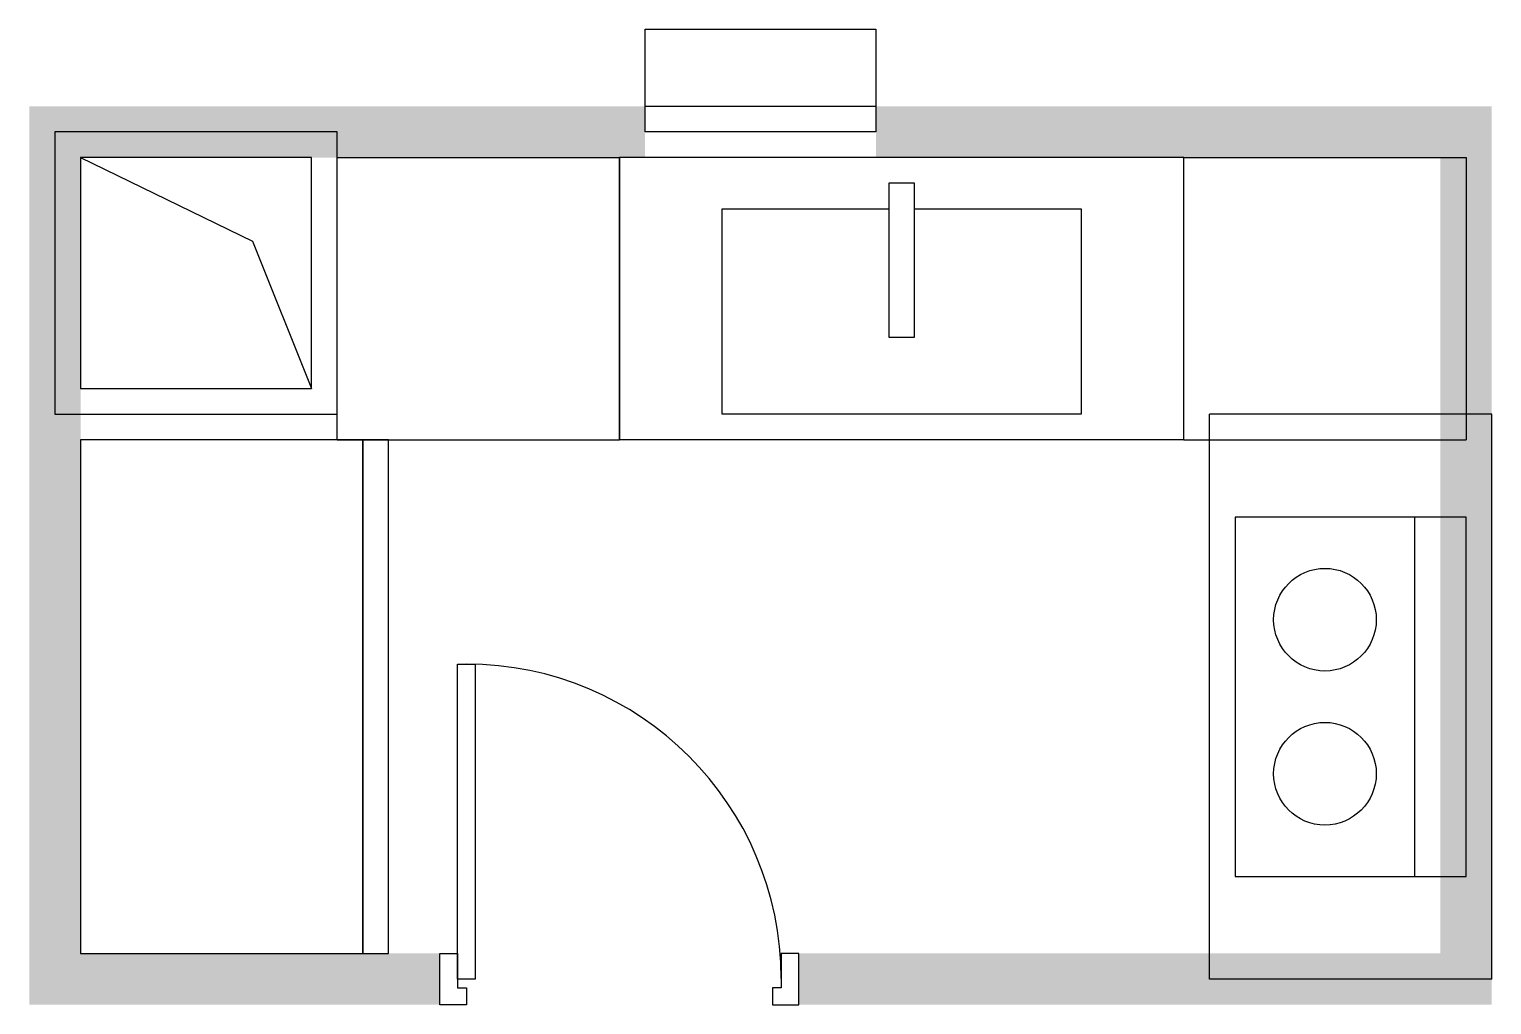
# Model space of a CAD drawing. Header units: millimetres. Extents: x 2150 to 5000, y -600 to 1300.
import ezdxf

# ---------------------------------------------------------------- set-up
doc = ezdxf.new("R2010")
doc.units = ezdxf.units.MM

# ---------------------------------------------------------------- blocks, each defined once
blk = doc.blocks.new('Door_Narrow_Mirror')
at = {"color": 7}
for points in [[(50, -200), (-50, -200), (-50, -234.6), (17.3, -234.6), (17.3, -251.9), (50, -251.9)], [(0, -865.4), (-613.5, -865.4), (-613.5, -830.8), (0, -830.8)]]:
    blk.add_lwpolyline(points, close=True, dxfattribs=at)
for points in [[(50, -900), (-50, -900), (-50, -865.4), (17.3, -865.4), (17.3, -848.1), (50, -848.1), (50, -900)], [(-50, -900), (-50, -865.4), (17.3, -865.4), (17.3, -848.1), (50, -848.1), (50, -900)]]:
    blk.add_lwpolyline(points, dxfattribs=at)
blk.add_arc((0, -848.1), 613.5, 90.1, 180, dxfattribs=at)
for points in [[(50, -200), (-50, -200), (50, 0), (-50, 0)], [(50, -1100), (-50, -1100), (50, -900), (-50, -900)]]:
    blk.add_solid(points, dxfattribs=at)
blk = doc.blocks.new('Shaft')
for points in [[(0, 0), (550, 0), (550, 550), (0, 550)], [(50, 50), (500, 50), (500, 500), (50, 500)]]:
    blk.add_lwpolyline(points, close=True)
blk.add_lwpolyline([(50, 500), (385, 337.3), (500, 50)])
blk = doc.blocks.new('counter')
for p, q in [((0, -600), (0, -50)), ((0, -50), (550, -50)), ((550, -50), (550, -600)), ((0, -600), (550, -600))]:
    blk.add_line(p, q)
blk = doc.blocks.new('Frig')
for points in [[(600, -50), (50, -50), (50, -1050), (600, -1050)], [(650, -50), (600, -50), (600, -1050), (650, -1050)]]:
    blk.add_lwpolyline(points, close=True)
blk = doc.blocks.new('Sink')
for p, q in [((600, 550), (50, 550)), ((50, 550), (50, -550)), ((600, 550), (600, -550)), ((600, -550), (50, -550))]:
    blk.add_line(p, q)
blk.add_lwpolyline([(150, 25), (150, 350), (550, 350), (550, -350), (150, -350), (150, -25)])
blk.add_lwpolyline([(100, -25), (400, -25), (400, 25), (100, 25)], close=True)
blk = doc.blocks.new('Stove')
for p, q in [((-600, 550), (-600, -550)), ((-600, 550), (-50, 550)), ((-50, 550), (-50, -550)), ((-450, 350), (-450, -350)), ((-600, -550), (-50, -550))]:
    blk.add_line(p, q)
blk.add_lwpolyline([(-550, -350), (-100, -350), (-100, 350), (-550, 350)], close=True)
for centre in [(-275, 150), (-275, -150)]:
    blk.add_circle(centre, 100)
blk = doc.blocks.new('AllBlock')
at = {"true_color": 0xffffff}
blk.add_line((3350, 1150), (3800, 1150), dxfattribs=at)
blk.add_lwpolyline([(3350, 1100), (3350, 1300), (3800, 1300), (3800, 1100)], close=True, dxfattribs=at)
for points in [[(2150, 1150), (2150, 500), (2250, 1150), (2250, 500)], [(2150, 1150), (2150, 1050), (2800, 1150), (2800, 1050)], [(2700, 1150), (2700, 1050), (3350, 1150), (3350, 1050)], [(3800, 1150), (3800, 1050), (4450, 1150), (4450, 1050)], [(4350, 1150), (4350, 1050), (5000, 1150), (5000, 1050)], [(4900, 1150), (4900, 500), (5000, 1150), (5000, 500)], [(2150, 600), (2150, -50), (2250, 600), (2250, -50)], [(4900, 600), (4900, -50), (5000, 600), (5000, -50)], [(2150, 50), (2150, -600), (2250, 50), (2250, -600)], [(4900, 50), (4900, -600), (5000, 50), (5000, -600)], [(2150, -500), (2150, -600), (2800, -500), (2800, -600)], [(3800, -500), (3800, -600), (4450, -500), (4450, -600)], [(4350, -500), (4350, -600), (5000, -500), (5000, -600)]]:
    blk.add_solid(points)
for name, p in [('Shaft', (2200, 550)), ('counter', (2750, 1100)), ('counter', (4400, 1100)), ('Frig', (2200, 550))]:
    blk.add_blockref(name, p)
for name, p, rotation in [('Sink', (3850, 1100), -90), ('Stove', (4400, 0), 180), ('Door_Narrow_Mirror', (3850, -550), -90)]:
    blk.add_blockref(name, p, dxfattribs=dict(rotation=rotation))

msp = doc.modelspace()

# ---------------------------------------------------------------- block references
msp.add_blockref('AllBlock', (0, 0))

doc.saveas('drawing.dxf')
